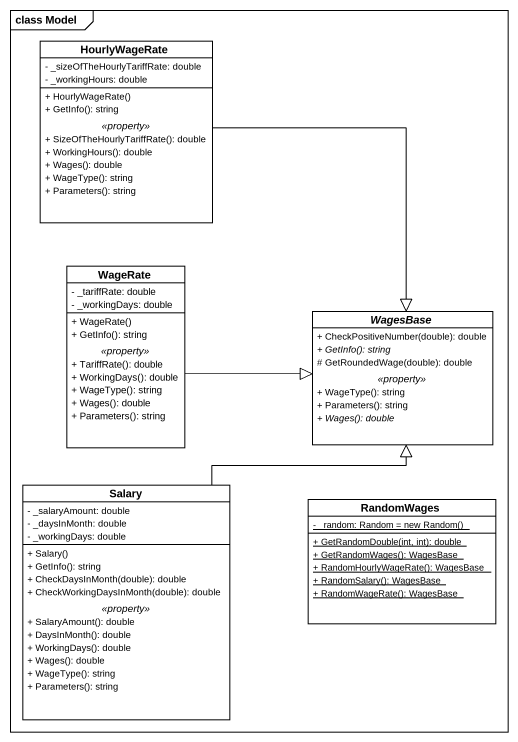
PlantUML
@startuml
mainframe class Model
hide circle
hide empty members
skinparam classAttributeIconSize 0
class HourlyWageRate {
  - _sizeOfTheHourlyTariffRate: double
  - _workingHours: double
  --
  + HourlyWageRate()
  + GetInfo(): string
  .. <<property>> ..
  + SizeOfTheHourlyTariffRate(): double
  + WorkingHours(): double
  + Wages(): double
  + WageType(): string
  + Parameters(): string
}
class WageRate {
  - _tariffRate: double
  - _workingDays: double
  --
  + WageRate()
  + GetInfo(): string
  .. <<property>> ..
  + TariffRate(): double
  + WorkingDays(): double
  + WageType(): string
  + Wages(): double
  + Parameters(): string
}
abstract class WagesBase {
  + CheckPositiveNumber(double): double
  {abstract} + GetInfo(): string
  # GetRoundedWage(double): double
  .. <<property>> ..
  + WageType(): string
  + Parameters(): string
  {abstract} + Wages(): double
}
class Salary {
  - _salaryAmount: double
  - _daysInMonth: double
  - _workingDays: double
  --
  + Salary()
  + GetInfo(): string
  + CheckDaysInMonth(double): double
  + CheckWorkingDaysInMonth(double): double
  .. <<property>> ..
  + SalaryAmount(): double
  + DaysInMonth(): double
  + WorkingDays(): double
  + Wages(): double
  + WageType(): string
  + Parameters(): string
}
class RandomWages {
  {static} {field} - _random: Random = new Random()
  {static} + GetRandomDouble(int, int): double
  {static} + GetRandomWages(): WagesBase
  {static} + RandomHourlyWageRate(): WagesBase
  {static} + RandomSalary(): WagesBase
  {static} + RandomWageRate(): WagesBase
}
HourlyWageRate --|> WagesBase
WageRate -right-|> WagesBase
Salary -up-|> WagesBase
@enduml
